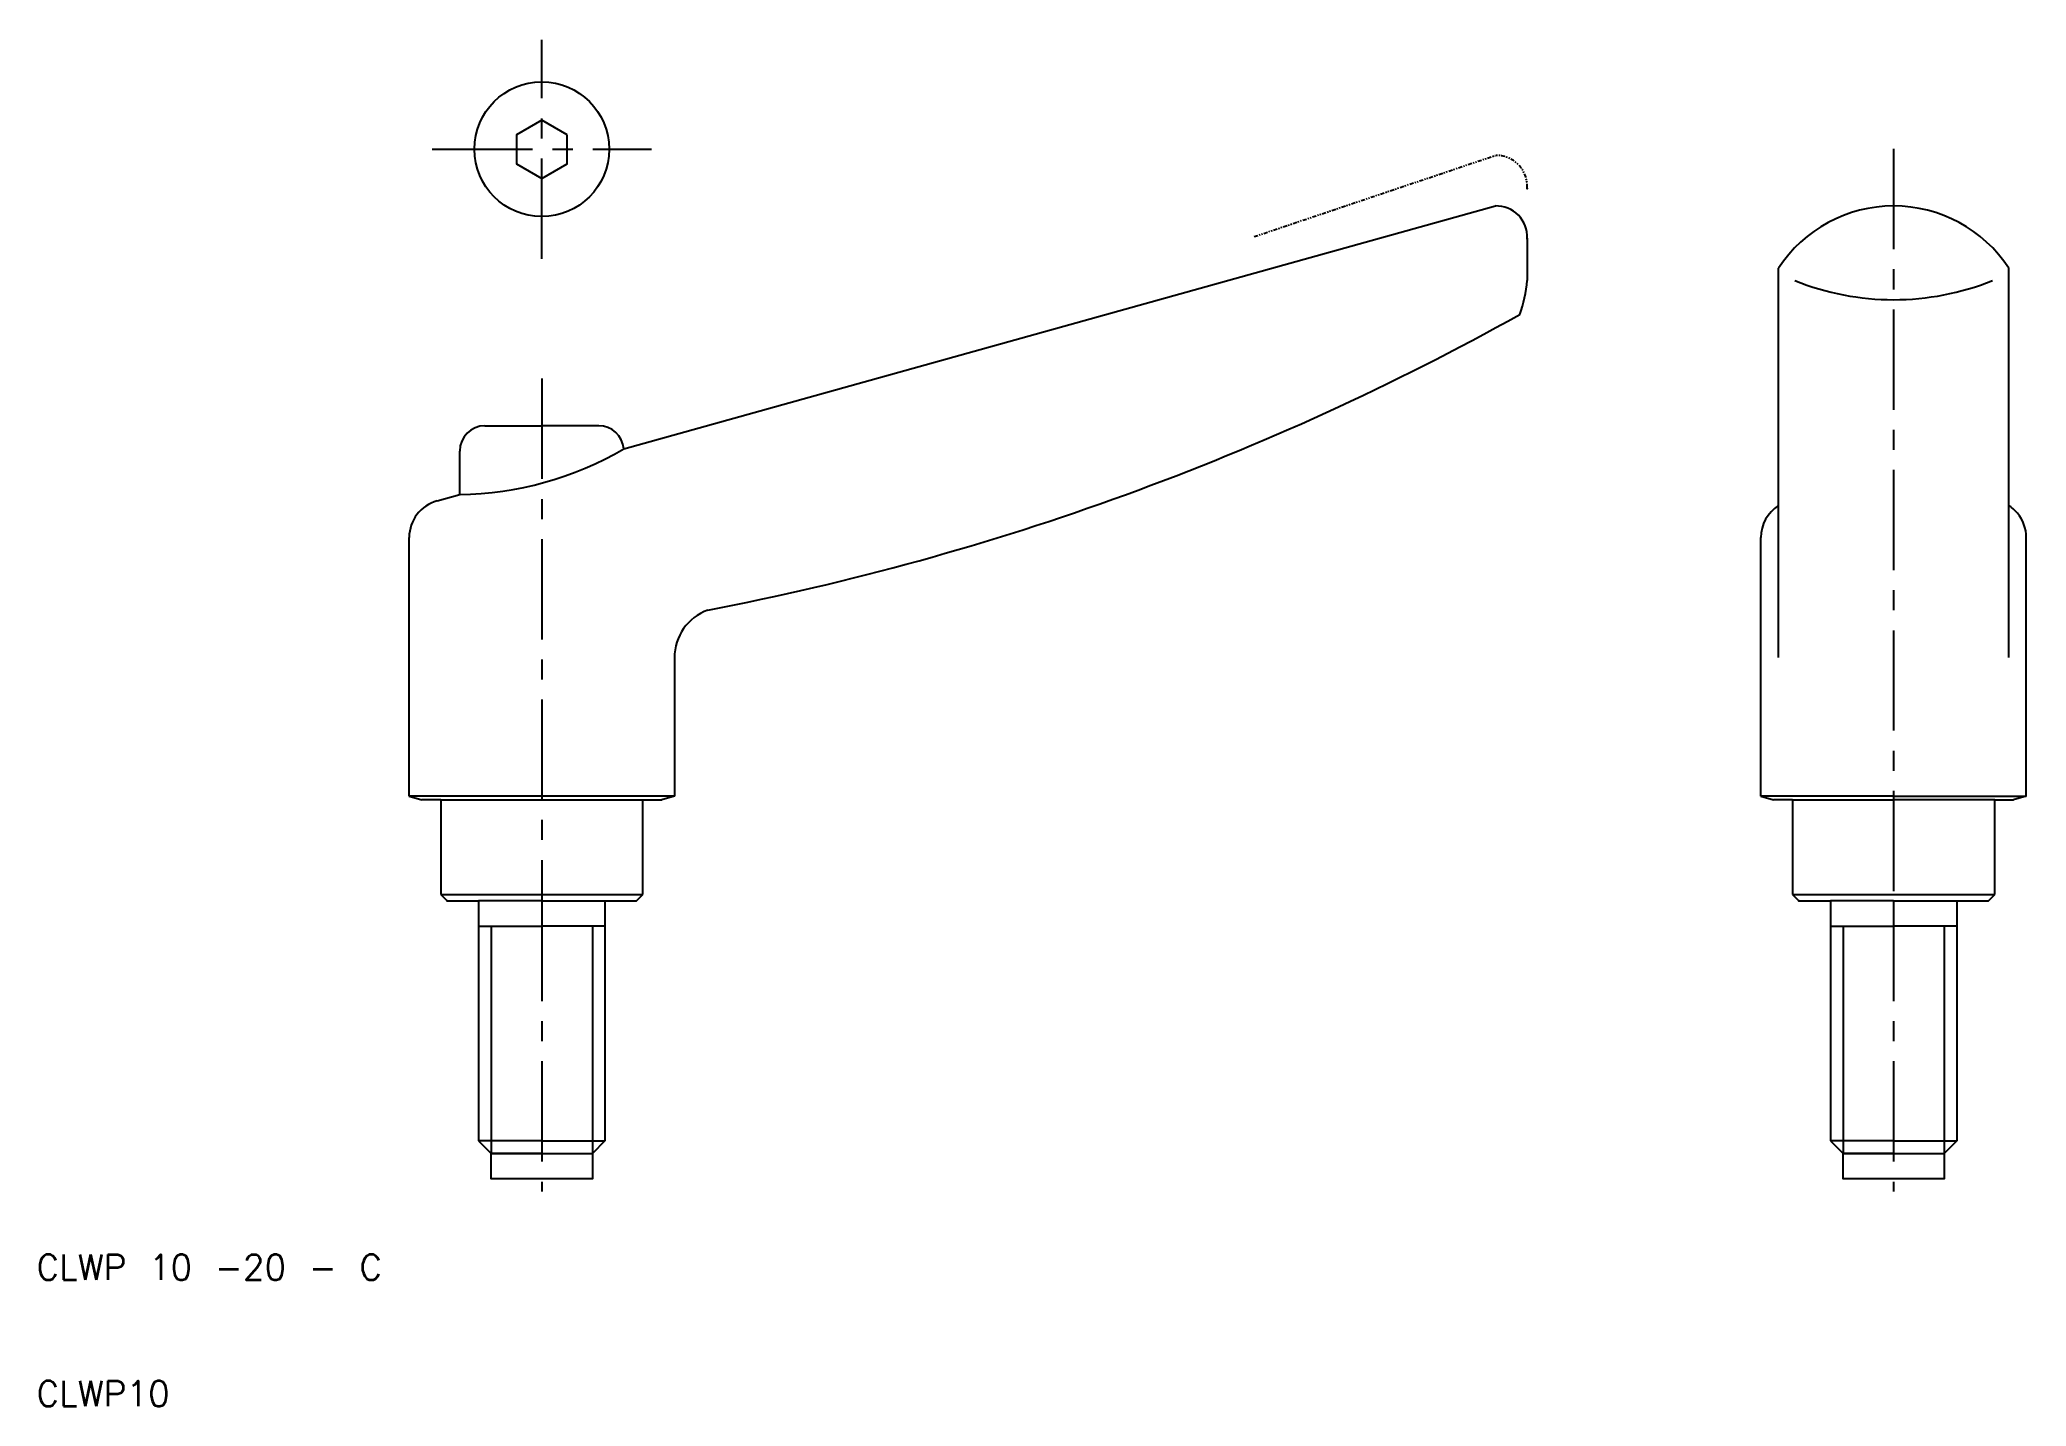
# Model space of a CAD drawing. Extents: x 10 to 168, y 10 to 118.
import ezdxf

# ---------------------------------------------------------------- set-up
doc = ezdxf.new("R2010")
doc.units = 0
doc.header["$LTSCALE"] = 0.25
doc.linetypes.add('CENTER', pattern=[50.8, 31.75, -6.35, 6.35, -6.35])
doc.linetypes.add('PHANTOM', pattern=[2.5, 1.25, -0.25, 0.25, -0.25, 0.25, -0.25])
doc.layers.get('0').update_dxf_attribs({"linetype": 'CONTINUOUS'})
doc.layers.add('CENTER', color=1, linetype='CENTER')
doc.styles.get("Standard").update_dxf_attribs({"font": 'TXT.shx'})

msp = doc.modelspace()

# ---------------------------------------------------------------- linework, layer by layer
at = {"color": 3, "linetype": 'PHANTOM'}
msp.add_line((106.38, 102.57), (125.48, 109), dxfattribs=at)
for p, q in [((56.49, 85.77), (125.48, 105)), ((128, 102.44), (128, 99.11)), ((147.88, 81.28), (147.88, 100.07)), ((166.12, 81.28), (166.12, 100.07)), ((45.5, 87.6), (50, 87.6)), ((54.5, 87.6), (50, 87.6)), ((43.5, 82.15), (43.5, 85.6)), ((41.71, 81.65), (43.5, 82.15)), ((147.88, 69.25), (147.88, 81.28)), ((166.12, 80.88), (166.12, 81.28)), ((166.12, 69.25), (166.12, 80.88)), ((39.5, 58.29), (39.5, 78.76)), ((146.5, 58.29), (146.5, 78.76)), ((167.5, 58.29), (167.5, 78.76)), ((60.5, 69.25), (60.5, 58.29)), ((60.5, 58.29), (39.5, 58.29)), ((39.5, 58.29), (40.5, 58)), ((60.5, 58.29), (59.5, 58)), ((157, 58.29), (146.5, 58.29)), ((146.5, 58.29), (147.5, 58)), ((157, 58.29), (167.5, 58.29)), ((167.5, 58.29), (166.5, 58)), ((42, 58), (40.5, 58)), ((42, 58), (42, 50.5)), ((42, 58), (58, 58)), ((58, 50.5), (58, 58)), ((58, 58), (59.5, 58)), ((149, 58), (147.5, 58)), ((149, 58), (149, 50.5)), ((149, 58), (157, 58)), ((165, 58), (157, 58)), ((165, 50.5), (165, 58)), ((165, 58), (166.5, 58)), ((42, 50.5), (58, 50.5)), ((42, 50.5), (42.5, 50)), ((57.5, 50), (58, 50.5)), ((149, 50.5), (165, 50.5)), ((149, 50.5), (149.5, 50)), ((164.5, 50), (165, 50.5)), ((42.5, 50), (45, 50)), ((50, 50), (45, 50)), ((45, 50), (45, 31)), ((50, 50), (55, 50)), ((55, 50), (55, 31)), ((55, 50), (57.5, 50)), ((149.5, 50), (152, 50)), ((152, 50), (152, 31)), ((157, 50), (152, 50)), ((157, 50), (162, 50)), ((162, 50), (162, 31)), ((162, 50), (164.5, 50)), ((45, 48), (50, 48)), ((55, 48), (50, 48)), ((152, 48), (157, 48)), ((162, 48), (157, 48)), ((45, 31), (46, 30)), ((50, 31), (45, 31)), ((50, 30), (46, 30)), ((50, 31), (55, 31)), ((50, 30), (54, 30)), ((55, 31), (54, 30)), ((152, 31), (153, 30)), ((157, 31), (152, 31)), ((157, 30), (153, 30)), ((157, 31), (162, 31)), ((157, 30), (161, 30)), ((162, 31), (161, 30))]:
    msp.add_line(p, q)
at = {"color": 3}
for p, q in [((46, 48), (46, 30)), ((54, 48), (54, 30)), ((153, 48), (153, 30)), ((161, 48), (161, 30))]:
    msp.add_line(p, q, dxfattribs=at)
at = {"color": 7, "linetype": 'CONTINUOUS'}
msp.add_lwpolyline([(52, 110.64), (50, 111.8), (48, 110.64), (48, 108.33), (50, 107.18), (52, 108.33)], close=True, dxfattribs=at)
for points in [[(46, 30), (54, 30), (54, 28), (46, 28)], [(153, 30), (161, 30), (161, 28), (153, 28)]]:
    msp.add_lwpolyline(points, close=True)
msp.add_circle((50, 109.49), 5.33, dxfattribs=at)
at = {"color": 3, "linetype": 'PHANTOM'}
msp.add_arc((125.55, 106.55), 2.45, 357.4066, 91.7636, dxfattribs=at)
for centre, radius, start, end in [((125.55, 102.55), 2.45, 357.4066, 91.7636), ((157, 94.09), 10.91, 33.2686, 146.7314), ((118.03, 99.89), 10, 339.5899, 355.513), ((157, 118.55), 20.97, 248.0761, 291.9239), ((22.45, 284.78), 215.64, 280.8753, 299.1247), ((45.5, 85.6), 2, 90, 180), ((54.5, 85.6), 2, 4.9795, 90), ((43.09, 108.74), 26.59, 270.8801, 300.267), ((42.5, 78.76), 3, 105.1729, 180), ((149.5, 78.76), 3, 122.752, 180), ((164.5, 78.76), 3, 52.5927, 57.248), ((164.5, 78.76), 3, 40.0792, 52.5927), ((164.5, 78.76), 3, 0, 40.0792), ((64.5, 69.25), 4, 110, 180)]:
    msp.add_arc(centre, radius, start, end)
for p in [(128, 106.39), (128, 102.39), (42.5, 50), (42.5, 50), (42.5, 50), (149.5, 50), (149.5, 50), (149.5, 50)]:
    msp.add_point(p)
at = {"layer": 'CENTER', "color": 1, "linetype": 'CENTER'}
for p, q in [((50, 100.82), (50, 118.15)), ((41.33, 109.49), (58.67, 109.49)), ((157, 109.51), (157, 50)), ((50, 91.33), (50, 50)), ((50, 50), (50, 27)), ((157, 50), (157, 27))]:
    msp.add_line(p, q, dxfattribs=at)

# ---------------------------------------------------------------- texts
for s, p in [('CLWP 10 -20 - C', (10, 20)), ('CLWP10', (10, 10))]:
    msp.add_text(s, height=2).set_placement(p)

doc.saveas('drawing.dxf')
